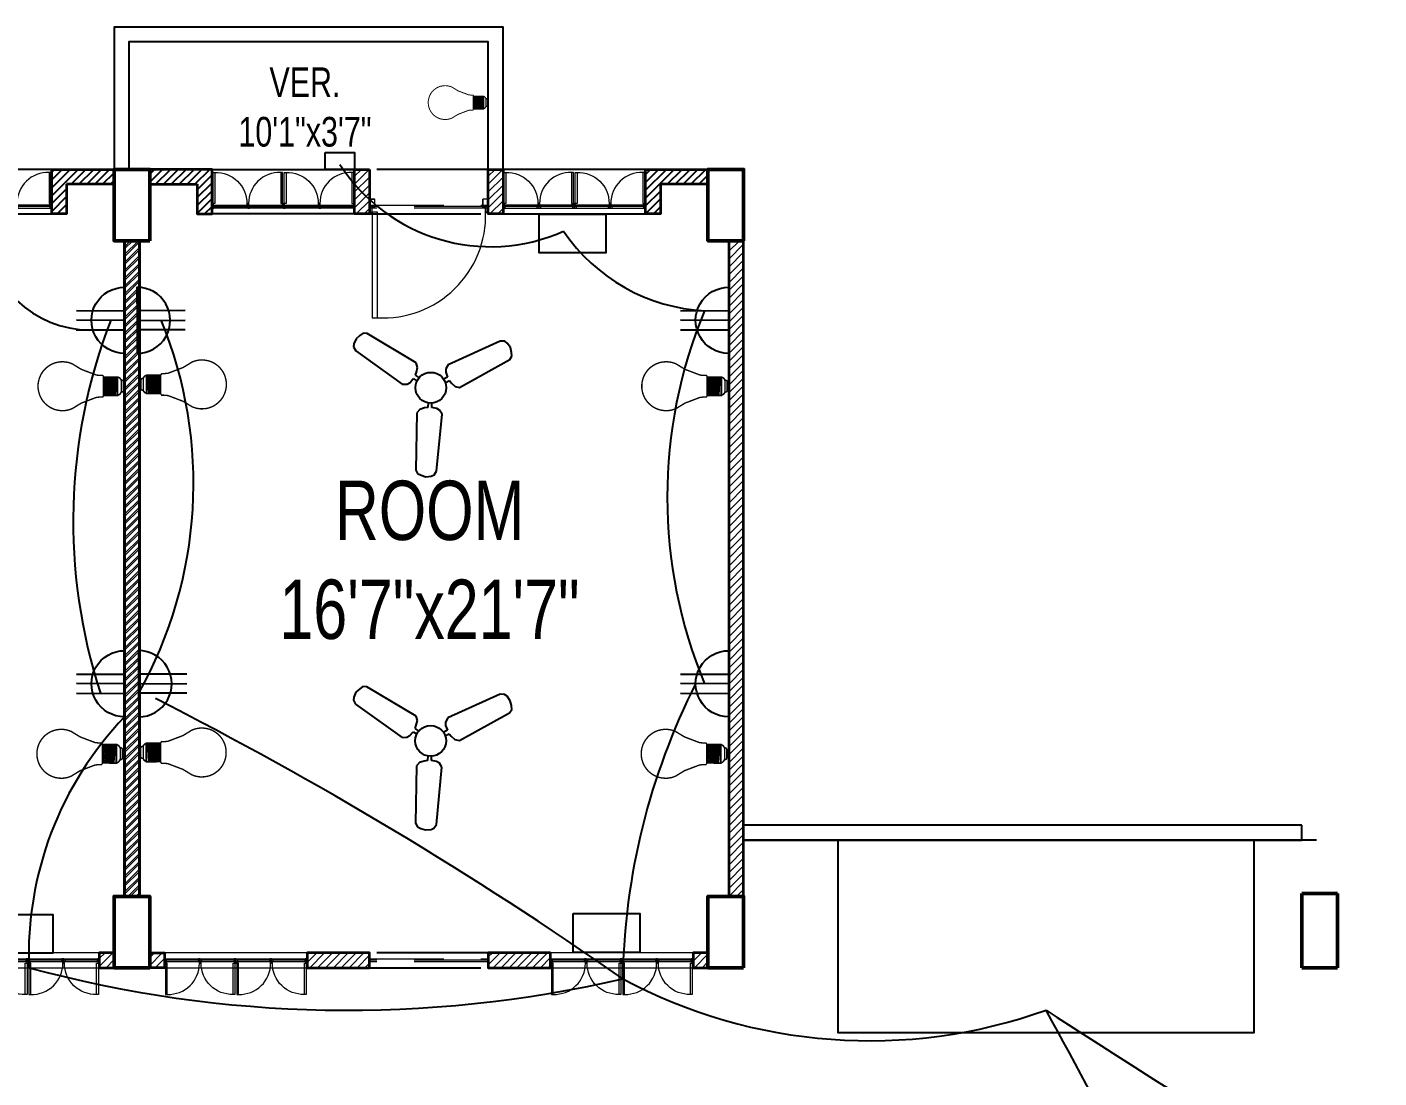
# Model space of a CAD drawing. Extents: x 9 to 3908, y 55 to 2108.
# Drawn here: x 2118.7 to 2574, y 726.6 to 1080.8 of the extents above; entities that cross this region are included whole.
import ezdxf

# ---------------------------------------------------------------- set-up
doc = ezdxf.new("R2010")
doc.units = 0
doc.header["$LTSCALE"] = 10
doc.linetypes.add('DASHED2', pattern=[0.375, 0.25, -0.125])
for name, color, linetype, lineweight in [('A-TEXT', 7, 'Continuous', 5), ('ar-DOOR-WOOD', 44, 'Continuous', 0), ('column', 1, 'Continuous', 50), ('Main Wall', 250, 'Continuous', 13), ('WALL_SEC_', 170, 'Continuous', 25)]:
    doc.layers.add(name, color=color, linetype=linetype, lineweight=lineweight)
doc.layers.add('conduit', color=160, linetype='Continuous')
doc.layers.add('e conduit sdb to swicth', color=160, linetype='Continuous')
doc.layers.add('hatch brick', color=32, linetype='Continuous', lineweight=0, transparency=0.4)
doc.styles.add('SIMPLE', font='romantic.ttf')
pattern_1 = [(45, (0, 0), (-1.3258252147, 1.3258252147), [])]
pattern_2 = [(45, (-1496142.002, -132201.2452), (-1.3258252147, 1.3258252147), [])]

# ---------------------------------------------------------------- blocks, each defined once
blk = doc.blocks.new('DOOR_45')
at = {"layer": 'ar-DOOR-WOOD'}
for p, q in [((-11008.75, 15426.44), (-11008.75, 15424.44)), ((-10968.75, 15426.44), (-11008.75, 15426.44)), ((-11008.75, 15424.44), (-10968.75, 15424.44)), ((-10968.75, 15427.44), (-10963.75, 15427.44)), ((-10968.75, 15427.44), (-10968.75, 15426.44)), ((-10968.75, 15424.44), (-10968.75, 15426.44)), ((-10968.75, 15426.44), (-10966.75, 15426.44)), ((-10966.75, 15426.44), (-10966.75, 15425.44)), ((-10966.75, 15425.44), (-10963.75, 15425.44)), ((-10963.75, 15427.44), (-10963.75, 15425.44)), ((-10968.75, 15382.44), (-10968.75, 15383.44)), ((-10968.75, 15383.44), (-10966.75, 15383.44)), ((-10966.75, 15384.44), (-10963.75, 15384.44)), ((-10966.75, 15383.44), (-10966.75, 15384.44)), ((-10963.75, 15382.44), (-10963.75, 15384.44)), ((-10968.75, 15382.44), (-10963.75, 15382.44))]:
    blk.add_line(p, q, dxfattribs=at)
for points in [[(-10968.75, 15426.44), (-11008.75, 15426.44), (-11008.75, 15424.44), (-10968.75, 15424.44)], [(-10963.75, 15427.44), (-10968.75, 15427.44), (-10968.75, 15426.44), (-10966.75, 15426.44), (-10966.75, 15425.44), (-10963.75, 15425.44)], [(-10968.75, 15383.44), (-10968.75, 15382.44), (-10963.75, 15382.44), (-10963.75, 15384.44), (-10966.75, 15384.44), (-10966.75, 15383.44)]]:
    blk.add_lwpolyline(points, close=True, dxfattribs=at)
blk.add_arc((-10969.89, 15422.35), 38.92, 176.9083, 271.677, dxfattribs=at)
blk = doc.blocks.new('DOOR_40')
at = {"layer": 'ar-DOOR-WOOD'}
for p, q in [((-11029.1, 15421.4), (-11064.1, 15421.4)), ((-11064.1, 15421.4), (-11064.1, 15419.4)), ((-11029.1, 15422.4), (-11024.1, 15422.4)), ((-11029.1, 15422.4), (-11029.1, 15421.4)), ((-11029.1, 15419.4), (-11029.1, 15421.4)), ((-11029.1, 15421.4), (-11027.1, 15421.4)), ((-11027.1, 15421.4), (-11027.1, 15420.4)), ((-11024.1, 15422.4), (-11024.1, 15420.4)), ((-11064.1, 15419.4), (-11029.1, 15419.4)), ((-11027.1, 15420.4), (-11024.1, 15420.4)), ((-11029.1, 15383.4), (-11027.1, 15383.4)), ((-11029.1, 15382.4), (-11029.1, 15383.4)), ((-11029.1, 15382.4), (-11024.1, 15382.4)), ((-11027.1, 15383.4), (-11027.1, 15384.4)), ((-11027.1, 15384.4), (-11024.1, 15384.4)), ((-11024.1, 15382.4), (-11024.1, 15384.4))]:
    blk.add_line(p, q, dxfattribs=at)
blk.add_arc((-11029.4, 15418.2), 34.8, 178.03, 270.3561, dxfattribs=at)
blk = doc.blocks.new('room 1')
h = blk.add_hatch()
h.set_pattern_fill('ANSI31', color=256, scale=15)
h.set_pattern_definition(pattern_1)
h.paths.add_polyline_path([(1498318.01, 133229.01), (1498318.01, 133219.01), (1498323.01, 133219.01), (1498323.01, 133234.01), (1498302.01, 133234.01), (1498302.01, 133229.01), (1498302.01, 133229.01)])
h = blk.add_hatch()
h.set_pattern_fill('ANSI31', color=256, scale=15)
h.set_pattern_definition(pattern_1)
h.paths.add_polyline_path([(1498474.01, 133229.01), (1498474.01, 133219.01), (1498469.01, 133219.01), (1498469.01, 133234.01), (1498490.01, 133234.01), (1498490.01, 133229.01), (1498490.01, 133229.01)])
at = {"layer": 'hatch brick'}
h = blk.add_hatch(dxfattribs=at)
h.set_pattern_fill('ANSI31', color=256, scale=15)
h.set_pattern_definition([(45, (69, 2), (-1.3258252147, 1.3258252147), [])])
h.paths.add_polyline_path([(1498376.01, 133234.01), (1498376.01, 133219.01), (1498376.01, 133219.01), (1498371.01, 133219.01), (1498371.01, 133234.01)])
h = blk.add_hatch(dxfattribs=at)
h.set_pattern_fill('ANSI31', color=256, scale=15)
h.set_pattern_definition([(45, (114, 2), (-1.3258252147, 1.3258252147), [])])
h.paths.add_polyline_path([(1498421.01, 133234.01), (1498421.01, 133219.01), (1498421.01, 133219.01), (1498416.01, 133219.01), (1498416.01, 133234.01)])
h = blk.add_hatch(dxfattribs=at)
h.set_pattern_fill('ANSI31', color=256, scale=15)
h.set_pattern_definition(pattern_1)
h.paths.add_polyline_path([(1498298.51, 132989.01), (1498293.51, 132989.01), (1498293.51, 133210.01), (1498298.51, 133210.01)])
h = blk.add_hatch(dxfattribs=at)
h.set_pattern_fill('ANSI31', color=256, scale=15)
h.set_pattern_definition(pattern_1)
h.paths.add_polyline_path([(1498493.51, 132989.01), (1498498.51, 132989.01), (1498498.51, 133210.01), (1498493.51, 133210.01)])
h = blk.add_hatch(dxfattribs=at)
h.set_pattern_fill('ANSI31', color=256, scale=15)
h.set_pattern_definition([(45, (-14.5, 0), (-1.3258252147, 1.3258252147), [])])
h.paths.add_polyline_path([(1498302.01, 132970.01), (1498307.01, 132970.01), (1498307.01, 132965.01), (1498302.01, 132965.01)])
h = blk.add_hatch(dxfattribs=at)
h.set_pattern_fill('ANSI31', color=256, scale=15)
h.set_pattern_definition([(45, (-5, -252), (-1.3258252147, 1.3258252147), [])])
h.paths.add_polyline_path([(1498376.01, 132970.01), (1498355.01, 132970.01), (1498355.01, 132965.01), (1498376.01, 132965.01)])
h = blk.add_hatch(dxfattribs=at)
h.set_pattern_fill('ANSI31', color=256, scale=15)
h.set_pattern_definition([(45, (1.2113, 4e-09), (-1.3258252147, 1.3258252147), [])])
h.paths.add_polyline_path([(1498437.01, 132970.01), (1498416.01, 132970.01), (1498416.01, 132965.01), (1498437.01, 132965.01)])
h = blk.add_hatch(dxfattribs=at)
h.set_pattern_fill('ANSI31', color=256, scale=15)
h.set_pattern_definition(pattern_1)
h.paths.add_polyline_path([(1498490.01, 132970.01), (1498485.01, 132970.01), (1498485.01, 132965.01), (1498490.01, 132965.01)])
for points in [[(1498323.01, 133234.01), (1498371.01, 133234.01), (1498371.01, 133219.01), (1498323.01, 133219.01)], [(1498469.01, 133234.01), (1498421.01, 133234.01), (1498421.01, 133219.01), (1498469.01, 133219.01)]]:
    blk.add_lwpolyline(points, close=True)
at = {"linetype": 'DASHED2', "ltscale": 15}
for points in [[(1498376.01, 133219.01), (1498416.01, 133219.01), (1498416.01, 133234.01), (1498376.01, 133234.01)], [(1498376.01, 132965.01), (1498416.01, 132965.01), (1498416.01, 132970.01), (1498376.01, 132970.01)]]:
    blk.add_lwpolyline(points, close=True, dxfattribs=at)
at = {"layer": 'Main Wall', "color": 1, "lineweight": 50}
for points in [[(1498302.01, 133210.01), (1498290.01, 133210.01), (1498290.01, 133234.01), (1498302.01, 133234.01), (1498302.01, 133210.01)], [(1498502.01, 133210.01), (1498490.01, 133210.01), (1498490.01, 133234.01), (1498502.01, 133234.01), (1498502.01, 133210.01)], [(1498302.01, 132965.01), (1498290.01, 132965.01), (1498290.01, 132989.01), (1498302.01, 132989.01), (1498302.01, 132965.01)], [(1498502.01, 132965.01), (1498490.01, 132965.01), (1498490.01, 132989.01), (1498502.01, 132989.01), (1498502.01, 132965.01)]]:
    blk.add_lwpolyline(points, dxfattribs=at)
at = {"layer": 'Main Wall', "lineweight": 35}
for points in [[(1498318.01, 133229.01), (1498318.01, 133219.01), (1498323.01, 133219.01), (1498323.01, 133234.01), (1498302.01, 133234.01), (1498302.01, 133229.01), (1498302.01, 133229.01), (1498302.01, 133229.01), (1498318.01, 133229.01)], [(1498474.01, 133229.01), (1498474.01, 133219.01), (1498469.01, 133219.01), (1498469.01, 133234.01), (1498490.01, 133234.01), (1498490.01, 133229.01), (1498490.01, 133229.01), (1498490.01, 133229.01), (1498474.01, 133229.01)], [(1498376.01, 132970.01), (1498376.01, 132970.01), (1498355.01, 132970.01), (1498355.01, 132965.01), (1498376.01, 132965.01), (1498376.01, 132970.01)]]:
    blk.add_lwpolyline(points, dxfattribs=at)
for points in [[(1498376.01, 133234.01), (1498376.01, 133219.01), (1498376.01, 133219.01), (1498376.01, 133219.01), (1498371.01, 133219.01), (1498371.01, 133234.01)], [(1498421.01, 133234.01), (1498421.01, 133219.01), (1498421.01, 133219.01), (1498421.01, 133219.01), (1498416.01, 133219.01), (1498416.01, 133234.01)], [(1498298.51, 132989.01), (1498293.51, 132989.01), (1498293.51, 133210.01), (1498298.51, 133210.01)], [(1498493.51, 132989.01), (1498498.51, 132989.01), (1498498.51, 133210.01), (1498493.51, 133210.01)], [(1498302.01, 132970.01), (1498307.01, 132970.01), (1498307.01, 132965.01), (1498302.01, 132965.01)], [(1498437.01, 132970.01), (1498416.01, 132970.01), (1498416.01, 132965.01), (1498437.01, 132965.01)], [(1498490.01, 132970.01), (1498485.01, 132970.01), (1498485.01, 132965.01), (1498490.01, 132965.01)]]:
    blk.add_lwpolyline(points, close=True, dxfattribs=at)
at = {"layer": 'Main Wall', "color": 150}
for points in [[(1498371.01, 133221.01), (1498323.61, 133221.01), (1498323.61, 133222.01), (1498371.01, 133222.01)], [(1498371.01, 133221.01), (1498323.61, 133221.01), (1498323.61, 133221.51), (1498371.01, 133221.51)], [(1498421.01, 133221.01), (1498468.41, 133221.01), (1498468.41, 133222.01), (1498421.01, 133222.01)], [(1498421.01, 133221.01), (1498468.41, 133221.01), (1498468.41, 133221.51), (1498421.01, 133221.51)], [(1498307.01, 132968.01), (1498354.41, 132968.01), (1498354.41, 132967.01), (1498307.01, 132967.01)], [(1498307.01, 132968.01), (1498354.41, 132968.01), (1498354.41, 132967.51), (1498307.01, 132967.51)], [(1498437.61, 132968.01), (1498484.41, 132968.01), (1498484.41, 132967.01), (1498437.61, 132967.01)], [(1498437.61, 132968.01), (1498484.41, 132968.01), (1498484.41, 132967.51), (1498437.61, 132967.51)]]:
    blk.add_lwpolyline(points, close=True, dxfattribs=at)
at = {"layer": 'Main Wall', "color": 150, "linetype": 'DASHED2', "ltscale": 10}
for points in [[(1498376.01, 133222.01), (1498416.01, 133222.01), (1498416.01, 133221.01), (1498376.01, 133221.01)], [(1498376.01, 133222.01), (1498416.01, 133222.01), (1498416.01, 133221.51), (1498376.01, 133221.51)], [(1498376.01, 132968.01), (1498416.01, 132968.01), (1498416.01, 132967.01), (1498376.01, 132967.01)], [(1498376.01, 132968.01), (1498416.01, 132968.01), (1498416.01, 132967.51), (1498376.01, 132967.51)]]:
    blk.add_lwpolyline(points, close=True, dxfattribs=at)
at = {"layer": 'Main Wall'}
for points in [[(1498307.01, 132965.01), (1498355.01, 132965.01), (1498355.01, 132970.01), (1498307.01, 132970.01)], [(1498437.01, 132965.01), (1498485.01, 132965.01), (1498485.01, 132970.01), (1498437.01, 132970.01)]]:
    blk.add_lwpolyline(points, close=True, dxfattribs=at)
at = {"layer": 'Main Wall', "extrusion": (0, 0, -1)}
for name, p, xscale, yscale, zscale, rotation in [('DOOR_40', (-1502949.75, 129913.77), 0.2999999999999545, 0.2999999999999545, -0.2999999999999545, 270), ('DOOR_40', (-1502973.75, 129913.77), 0.2999999999999545, 0.2999999999999545, -0.2999999999999545, 270), ('DOOR_40', (-1493818.28, 129913.77), -0.2999999999999545, 0.2999999999999545, -0.2999999999999545, 90), ('DOOR_40', (-1493842.28, 129913.77), -0.2999999999999545, 0.2999999999999545, -0.2999999999999545, 90), ('DOOR_45', (-1512089.3, 142969.57), -0.8888888888889142, 0.8888888888889142, -0.8888888888889142, 270), ('DOOR_45', (-1512089.3, 123219.46), 0.8888888888889142, 0.8888888888889142, -0.8888888888889142, 270), ('DOOR_40', (-1493704.28, 136275.25), 0.2999999999999545, 0.2999999999999545, -0.2999999999999545, 90), ('DOOR_40', (-1493728.28, 136275.25), 0.2999999999999545, 0.2999999999999545, -0.2999999999999545, 90), ('DOOR_40', (-1493834.28, 136275.25), 0.2999999999999545, 0.2999999999999545, -0.2999999999999545, 90), ('DOOR_40', (-1493858.28, 136275.25), 0.2999999999999545, 0.2999999999999545, -0.2999999999999545, 90)]:
    blk.add_blockref(name, p, dxfattribs=dict(at, xscale=xscale, yscale=yscale, zscale=zscale, rotation=rotation))
at = {"layer": 'Main Wall'}
for p, xscale, yscale, zscale, rotation in [((1493720.28, 129913.77), 0.2999999999999545, 0.2999999999999545, 0.2999999999999545, 270), ((1493744.28, 129913.77), 0.2999999999999545, 0.2999999999999545, 0.2999999999999545, 270), ((1503047.75, 129913.77), -0.2999999999999545, 0.2999999999999545, 0.2999999999999546, 90), ((1503071.75, 129913.77), -0.2999999999999545, 0.2999999999999545, 0.2999999999999546, 90), ((1502933.75, 136275.25), 0.2999999999999546, 0.2999999999999546, 0.2999999999999546, 90), ((1502957.75, 136275.25), 0.2999999999999546, 0.2999999999999546, 0.2999999999999546, 90), ((1503063.75, 136275.25), 0.2999999999999546, 0.2999999999999546, 0.2999999999999546, 90), ((1503087.75, 136275.25), 0.2999999999999546, 0.2999999999999546, 0.2999999999999546, 90)]:
    blk.add_blockref('DOOR_40', p, dxfattribs=dict(at, xscale=xscale, yscale=yscale, zscale=zscale, rotation=rotation))
blk = doc.blocks.new('LED')
for p, q in [((-11.6, -7.7), (11.7, -7.7)), ((-11.6, -11), (11.7, -9.6)), ((-11.6, -13.3), (11.7, -11.8)), ((-11.5, -15.5), (11.8, -14.1)), ((-11.3, -17.8), (11.9, -16.3)), ((-12.1, -25.6), (11.9, -25.6)), ((-11.2, -20), (12.1, -18.6)), ((-11.2, -22.2), (12.1, -20.8)), ((-11.2, -24.5), (12.1, -23.1))]:
    blk.add_line(p, q)
at = {"lineweight": 9}
blk.add_line((7.8, -3.1), (-7.8, -3.1), dxfattribs=at)
for points, const_width in [([(5.3, 0), (5.4, 0), (5.7, 0), (6.1, -0.1), (6.6, -0.3), (7, -0.6), (7.2, -0.9), (7.4, -1.2), (7.5, -1.5), (7.7, -2), (7.7, -2.5), (7.8, -3.1), (7.7, -2.5), (7.7, -2), (7.5, -1.5), (7.4, -1.2), (7.2, -0.9), (7, -0.6), (6.6, -0.3), (6.1, -0.1), (5.7, 0), (5.4, 0), (5.3, 0), (-5.3, 0), (-5.4, 0), (-5.5, 0), (-5.8, 0), (-6.1, -0.1), (-6.4, -0.2), (-6.7, -0.5), (-7, -0.7), (-7.3, -1.1), (-7.6, -1.7), (-7.7, -2.3), (-7.8, -3.1), (-7.8, -3.1), (-7.9, -3.2), (-8.1, -3.2), (-8.3, -3.3), (-8.9, -3.6), (-9.6, -4.1), (-10.3, -4.7), (-11, -5.4), (-11.2, -5.9), (-11.4, -6.4), (-11.6, -7), (-11.6, -7.7), (-12.2, -7.7), (-12.1, -26)], 2), ([(-5.3, 0), (-5.4, 0), (-5.5, 0), (-5.8, 0), (-6.1, -0.1), (-6.4, -0.2), (-6.7, -0.5), (-7, -0.7), (-7.3, -1.1), (-7.6, -1.7), (-7.7, -2.3), (-7.8, -3.1)], 1), ([(11.9, -26.1), (11.9, -7.7), (11.7, -7.7), (11.6, -7), (11.4, -6.4), (11.2, -5.9), (11, -5.4), (10.3, -4.7), (9.6, -4.1), (8.9, -3.6), (8.3, -3.3), (7.9, -3.2), (7.8, -3.1), (7.8, -3.1)], 2), ([(-0.1, -111.1), (-0.2, -111.1), (-1, -111.1), (-1.8, -111.1), (-2.6, -111.1), (-3.4, -111), (-4.2, -110.9), (-5, -110.8), (-5.8, -110.6), (-6.6, -110.5), (-7.4, -110.3), (-8.1, -110.1), (-8.9, -109.9), (-9.6, -109.7), (-10.4, -109.5), (-11.1, -109.2), (-11.8, -108.9), (-12.5, -108.7), (-13.2, -108.3), (-13.9, -108), (-14.6, -107.7), (-15.3, -107.3), (-16, -106.9), (-16.6, -106.6), (-17.3, -106.2), (-17.9, -105.7), (-18.5, -105.3), (-19.2, -104.8), (-19.8, -104.4), (-20.4, -103.9), (-20.9, -103.4), (-21.5, -102.9), (-22.1, -102.4), (-22.6, -101.9), (-23.1, -101.3), (-23.7, -100.8), (-24.2, -100.2), (-24.6, -99.6), (-25.1, -99), (-25.6, -98.4), (-26, -97.8), (-26.5, -97.2), (-26.9, -96.5), (-27.3, -95.9), (-27.7, -95.2), (-28.1, -94.6), (-28.4, -93.9), (-28.8, -93.2), (-29.1, -92.5), (-29.4, -91.8), (-29.7, -91.1), (-30, -90.4), (-30.2, -89.6), (-30.5, -88.9), (-30.7, -88.1), (-30.9, -87.4), (-31.1, -86.6), (-31.2, -85.9), (-31.4, -85.1), (-31.5, -84.3), (-31.6, -83.5), (-31.7, -82.7), (-31.8, -81.9), (-31.8, -81.1), (-31.9, -80.3), (-31.9, -79.5), (-31.9, -78.2), (-31.8, -77), (-31.7, -75.8), (-31.5, -74.6), (-31.3, -73.4), (-31.1, -72.2), (-30.8, -71.1), (-30.4, -69.9), (-30, -68.8), (-29.6, -67.7), (-29.2, -66.6), (-22.1, -55), (-14.6, -35.3), (-14.1, -29.7), (-14.1, -27.1), (-12.1, -25.6)], 1.8), ([(-0.1, -111.1), (0, -111.1), (0.8, -111.1), (1.6, -111.1), (2.5, -111.1), (3.3, -111), (4, -110.9), (4.8, -110.8), (5.6, -110.6), (6.4, -110.5), (7.2, -110.3), (7.9, -110.1), (8.7, -109.9), (9.4, -109.7), (10.2, -109.5), (10.9, -109.2), (11.6, -108.9), (12.3, -108.7), (13, -108.3), (13.7, -108), (14.4, -107.7), (15.1, -107.3), (15.8, -106.9), (16.4, -106.6), (17.1, -106.2), (17.7, -105.7), (18.3, -105.3), (19, -104.8), (19.6, -104.4), (20.2, -103.9), (20.7, -103.4), (21.3, -102.9), (21.9, -102.4), (22.4, -101.9), (22.9, -101.3), (23.5, -100.8), (24, -100.2), (24.5, -99.6), (24.9, -99), (25.4, -98.4), (25.8, -97.8), (26.3, -97.2), (26.7, -96.5), (27.1, -95.9), (27.5, -95.2), (27.9, -94.6), (28.2, -93.9), (28.6, -93.2), (28.9, -92.5), (29.2, -91.8), (29.5, -91.1), (29.8, -90.4), (30, -89.6), (30.3, -88.9), (30.5, -88.1), (30.7, -87.4), (30.9, -86.6), (31, -85.9), (31.2, -85.1), (31.3, -84.3), (31.4, -83.5), (31.5, -82.7), (31.6, -81.9), (31.6, -81.1), (31.7, -80.3), (31.7, -79.5), (31.7, -78.2), (31.6, -77), (31.5, -75.8), (31.3, -74.6), (31.1, -73.4), (30.9, -72.2), (30.6, -71.1), (30.2, -69.9), (29.9, -68.8), (29.4, -67.7), (29, -66.6), (21.9, -55), (14.4, -35.3), (13.9, -29.7), (13.9, -27.1), (11.9, -25.6)], 1.8)]:
    blk.add_lwpolyline(points, dxfattribs=dict(const_width=const_width))
at = {"color": 7, "lineweight": 20}
blk.add_open_spline([(-9.8, -25.6), (-9.8, -25.6), (9.4, -25.6), (9.4, -25.6)], degree=3, dxfattribs=at)
blk = doc.blocks.new('6')
at = {"color": 7}
for p, q in [((3268.2, -2243.2), (3260.1, -2275.1)), ((3260.1, -2275.1), (3351.4, -2686.9)), ((3285.1, -2227.8), (3268.2, -2243.2)), ((3322, -2211.4), (3285.1, -2227.8)), ((3358.8, -2210.9), (3322, -2211.4)), ((3387.4, -2214.9), (3358.8, -2210.9)), ((3407.5, -2235.6), (3387.4, -2214.9)), ((3532.6, -2638.3), (3407.5, -2235.6)), ((3489.2, -2689.8), (3518.4, -2668.9)), ((3518.4, -2668.9), (3532.6, -2638.3)), ((3351.4, -2686.9), (3378.5, -2709.3)), ((3378.5, -2709.3), (3403, -2714.4)), ((3403, -2714.4), (3440.1, -2709.5)), ((3440.1, -2709.5), (3449.6, -2742.4)), ((3467.6, -2701.4), (3489.2, -2689.8)), ((3476.7, -2735.2), (3467.6, -2701.4)), ((3634.6, -2869.5), (3601.3, -2861.3)), ((3649, -2834.9), (3634.6, -2869.5)), ((3665.6, -2816.2), (3649, -2834.9)), ((3698.5, -2804), (3665.6, -2816.2)), ((4100.8, -2930.8), (3698.5, -2804)), ((3290.9, -2913.4), (3004.7, -3223.2)), ((3324.5, -2910.5), (3290.9, -2913.4)), ((3357.2, -2925.3), (3324.5, -2910.5)), ((3378, -2938.2), (3357.2, -2925.3)), ((3402.8, -2913.4), (3378, -2938.2)), ((3398.8, -2958), (3422.6, -2933.2)), ((3421.6, -2987.7), (3398.8, -2958)), ((3594.1, -2888.3), (3627.9, -2897.4)), ((3627.9, -2897.4), (3627.1, -2921.8)), ((3627.1, -2921.8), (3630.6, -2957.5)), ((3630.6, -2957.5), (3650, -2985.2)), ((4124.4, -2953.8), (4100.8, -2930.8)), ((4129.3, -2976.1), (4124.4, -2953.8)), ((4125, -3016.3), (4129.3, -2976.1)), ((3112.6, -3331), (3423.5, -3046)), ((3429.5, -3011.4), (3421.6, -2987.7)), ((3423.5, -3046), (3429.5, -3011.4)), ((3650, -2985.2), (4061.4, -3078.2)), ((4061.4, -3078.2), (4089.3, -3071.2)), ((4089.3, -3071.2), (4107, -3048.4)), ((4107, -3048.4), (4125, -3016.3)), ((3004.7, -3223.2), (2996.8, -3250.9)), ((2996.8, -3250.9), (3007.7, -3277.6)), ((3007.7, -3277.6), (3026.5, -3309.3)), ((3026.5, -3309.3), (3059.1, -3333)), ((3059.1, -3333), (3080.9, -3339.9)), ((3080.9, -3339.9), (3112.6, -3331))]:
    blk.add_line(p, q, dxfattribs=at)
blk.add_circle((3491.2, -2845.6), 113.2, dxfattribs=at)
blk = doc.blocks.new('3 pin')
at = {"layer": 'WALL_SEC_', "color": 3, "lineweight": 25}
for p, q in [((10035.5, 6358.5), (10035.5, 6351.5)), ((10045.69, 6353.52), (10035.5, 6353.52)), ((10035.5, 6351.5), (10035.5, 6344.5)), ((10035.5, 6351.5), (10045.69, 6351.5)), ((10045.69, 6349.48), (10035.5, 6349.48))]:
    blk.add_line(p, q, dxfattribs=at)
blk.add_arc((10035.5, 6351.5), 7, 270, 90, dxfattribs=at)

msp = doc.modelspace()

# ---------------------------------------------------------------- hatches: boundary and pattern name
h = msp.add_hatch()
h.set_pattern_fill('ANSI31', color=256, scale=15)
h.set_pattern_definition(pattern_2)
h.paths.add_polyline_path([(2176.011, 1027.768), (2176.011, 1017.768), (2181.011, 1017.768), (2181.011, 1032.768), (2160.011, 1032.768), (2160.011, 1027.768), (2160.011, 1027.768)])
h = msp.add_hatch()
h.set_pattern_fill('ANSI31', color=256, scale=15)
h.set_pattern_definition(pattern_2)
h.paths.add_polyline_path([(2332.011, 1027.768), (2332.011, 1017.768), (2327.011, 1017.768), (2327.011, 1032.768), (2348.011, 1032.768), (2348.011, 1027.768), (2348.011, 1027.768)])
at = {"layer": 'hatch brick'}
h = msp.add_hatch(dxfattribs=at)
h.set_pattern_fill('ANSI31', color=256, scale=15)
h.set_pattern_definition([(45, (-1496073.002, -132199.2452), (-1.3258252147, 1.3258252147), [])])
h.paths.add_polyline_path([(2234.011, 1032.768), (2234.011, 1017.768), (2234.011, 1017.768), (2229.011, 1017.768), (2229.011, 1032.768)])
h = msp.add_hatch(dxfattribs=at)
h.set_pattern_fill('ANSI31', color=256, scale=15)
h.set_pattern_definition([(45, (-1496028.002, -132199.2452), (-1.3258252147, 1.3258252147), [])])
h.paths.add_polyline_path([(2279.011, 1032.768), (2279.011, 1017.768), (2279.011, 1017.768), (2274.011, 1017.768), (2274.011, 1032.768)])
h = msp.add_hatch(dxfattribs=at)
h.set_pattern_fill('ANSI31', color=256, scale=15)
h.set_pattern_definition(pattern_2)
h.paths.add_polyline_path([(2156.511, 787.768), (2151.511, 787.768), (2151.511, 1008.768), (2156.511, 1008.768)])
h = msp.add_hatch(dxfattribs=at)
h.set_pattern_fill('ANSI31', color=256, scale=15)
h.set_pattern_definition([(45, (-1496138.502, -132201.2452), (-1.3258252147, 1.3258252147), [])])
h.paths.add_polyline_path([(2355.011, 787.768), (2360.011, 787.768), (2360.011, 1008.768), (2355.011, 1008.768)])
h = msp.add_hatch(dxfattribs=at)
h.set_pattern_fill('ANSI31', color=256, scale=15)
h.set_pattern_definition([(45, (-1496156.502, -132201.2452), (-1.3258252147, 1.3258252147), [])])
h.paths.add_polyline_path([(2160.011, 768.768), (2165.011, 768.768), (2165.011, 763.768), (2160.011, 763.768)])
h = msp.add_hatch(dxfattribs=at)
h.set_pattern_fill('ANSI31', color=256, scale=15)
h.set_pattern_definition([(45, (-1496147.002, -132453.2452), (-1.3258252147, 1.3258252147), [])])
h.paths.add_polyline_path([(2234.011, 768.768), (2213.011, 768.768), (2213.011, 763.768), (2234.011, 763.768)])
h = msp.add_hatch(dxfattribs=at)
h.set_pattern_fill('ANSI31', color=256, scale=15)
h.set_pattern_definition([(45, (-1496140.7908, -132201.2452), (-1.3258252147, 1.3258252147), [])])
h.paths.add_polyline_path([(2295.011, 768.768), (2274.011, 768.768), (2274.011, 763.768), (2295.011, 763.768)])
h = msp.add_hatch(dxfattribs=at)
h.set_pattern_fill('ANSI31', color=256, scale=15)
h.set_pattern_definition(pattern_2)
h.paths.add_polyline_path([(2348.011, 768.768), (2343.011, 768.768), (2343.011, 763.768), (2348.011, 763.768)])

# ---------------------------------------------------------------- linework, layer by layer
for p, q in [((2548.011, 811.768), (2360.011, 811.768)), ((2553.011, 806.768), (2360.011, 806.768))]:
    msp.add_line(p, q)
for points in [[(2279.011, 1032.768), (2279.011, 1080.768), (2148.011, 1080.768), (2148.011, 1032.768)], [(2274.011, 1032.768), (2274.011, 1075.768), (2153.011, 1075.768), (2153.011, 1032.768)]]:
    msp.add_lwpolyline(points)
at = {"color": 116, "true_color": 0x136734}
for points in [[(2219.053, 1038.513), (2229.011, 1038.513), (2229.011, 1032.768), (2219.053, 1032.768)], [(2291.122, 1017.741), (2313.629, 1017.741), (2313.629, 1004.658), (2291.122, 1004.658)], [(2104.884, 781.724), (2127.391, 781.724), (2127.391, 768.641), (2104.884, 768.641)], [(2302.582, 782), (2325.09, 782), (2325.09, 768.917), (2302.582, 768.917)]]:
    msp.add_lwpolyline(points, close=True, dxfattribs=at)
for points in [[(2181.011, 1032.768), (2229.011, 1032.768), (2229.011, 1017.768), (2181.011, 1017.768)], [(2327.011, 1032.768), (2279.011, 1032.768), (2279.011, 1017.768), (2327.011, 1017.768)], [(2548.011, 811.768), (2360.011, 811.768), (2360.011, 806.768), (2548.011, 806.768)]]:
    msp.add_lwpolyline(points, close=True)
at = {"linetype": 'DASHED2', "ltscale": 15}
for points in [[(2234.011, 1017.768), (2274.011, 1017.768), (2274.011, 1032.768), (2234.011, 1032.768)], [(2234.011, 763.768), (2274.011, 763.768), (2274.011, 768.768), (2234.011, 768.768)]]:
    msp.add_lwpolyline(points, close=True, dxfattribs=at)
at = {"layer": 'column', "ltscale": 2000}
for p, q in [((2548.011, 788.768), (2560.011, 788.768)), ((2548.011, 788.768), (2548.011, 763.768)), ((2548.011, 788.768), (2560.011, 788.768)), ((2548.011, 788.768), (2548.011, 763.768)), ((2560.011, 788.768), (2560.011, 763.768)), ((2560.011, 788.768), (2560.011, 763.768)), ((2560.011, 763.768), (2548.011, 763.768)), ((2560.011, 763.768), (2548.011, 763.768))]:
    msp.add_line(p, q, dxfattribs=at)
at = {"layer": 'conduit', "color": 114, "true_color": 0x139b48}
for centre, radius, start, end in [((2274.824, 1067.121), 60.389, 212.74617, 294.00627), ((2350.113, 1046.359), 61.287, 214.14937, 266.99674), ((2140.28, 1014.899), 36.298, 188.62525, 274.89877), ((2497.675, 922.306), 163.348, 157.37099, 202.62901), ((2321.925, 914.163), 187.694, 158.83434, 197.97372), ((2030.174, 926.933), 144.564, 330.72327, 22.367), ((2547.612, 756.395), 228.33, 153.16567, 179.09085), ((1566.143, -317.025), 1314.261, 55.035177, 63.044643), ((2235.273, 767.998), 116.039, 136.22637, 182.08918), ((2226.759, 1159.103), 409.677, 254.79495, 283.05671), ((2402.493, 915.252), 176.116, 241.81556, 289.71092), ((1342.5, 128.848), 1279.919, 23.146109, 29.004602), ((4279.08, 3540.393), 3330.391, 236.931732, 241.831057)]:
    msp.add_arc(centre, radius, start, end, dxfattribs=at)
at = {"layer": 'e conduit sdb to swicth', "color": 6}
msp.add_lwpolyline([(2391.893, 806.768), (2531.893, 806.768), (2531.893, 741.768), (2391.893, 741.768)], close=True, dxfattribs=at)
at = {"layer": 'Main Wall', "color": 1, "lineweight": 50}
for points in [[(2160.011, 1008.768), (2148.011, 1008.768), (2148.011, 1032.768), (2160.011, 1032.768), (2160.011, 1008.768)], [(2360.011, 1008.768), (2348.011, 1008.768), (2348.011, 1032.768), (2360.011, 1032.768), (2360.011, 1008.768)], [(2160.011, 763.768), (2148.011, 763.768), (2148.011, 787.768), (2160.011, 787.768), (2160.011, 763.768)], [(2360.011, 763.768), (2348.011, 763.768), (2348.011, 787.768), (2360.011, 787.768), (2360.011, 763.768)]]:
    msp.add_lwpolyline(points, dxfattribs=at)
at = {"layer": 'Main Wall', "lineweight": 35}
for points in [[(2176.011, 1027.768), (2176.011, 1017.768), (2181.011, 1017.768), (2181.011, 1032.768), (2160.011, 1032.768), (2160.011, 1027.768), (2160.011, 1027.768), (2160.011, 1027.768), (2176.011, 1027.768)], [(2332.011, 1027.768), (2332.011, 1017.768), (2327.011, 1017.768), (2327.011, 1032.768), (2348.011, 1032.768), (2348.011, 1027.768), (2348.011, 1027.768), (2348.011, 1027.768), (2332.011, 1027.768)], [(2234.011, 768.768), (2234.011, 768.768), (2213.011, 768.768), (2213.011, 763.768), (2234.011, 763.768), (2234.011, 768.768)]]:
    msp.add_lwpolyline(points, dxfattribs=at)
for points in [[(2234.011, 1032.768), (2234.011, 1017.768), (2234.011, 1017.768), (2234.011, 1017.768), (2229.011, 1017.768), (2229.011, 1032.768)], [(2279.011, 1032.768), (2279.011, 1017.768), (2279.011, 1017.768), (2279.011, 1017.768), (2274.011, 1017.768), (2274.011, 1032.768)], [(2156.511, 787.768), (2151.511, 787.768), (2151.511, 1008.768), (2156.511, 1008.768)], [(2355.011, 787.768), (2360.011, 787.768), (2360.011, 1008.768), (2355.011, 1008.768)], [(2160.011, 768.768), (2165.011, 768.768), (2165.011, 763.768), (2160.011, 763.768)], [(2295.011, 768.768), (2274.011, 768.768), (2274.011, 763.768), (2295.011, 763.768)], [(2348.011, 768.768), (2343.011, 768.768), (2343.011, 763.768), (2348.011, 763.768)]]:
    msp.add_lwpolyline(points, close=True, dxfattribs=at)
at = {"layer": 'Main Wall', "color": 150}
for points in [[(2229.011, 1019.768), (2181.611, 1019.768), (2181.611, 1020.768), (2229.011, 1020.768)], [(2229.011, 1019.768), (2181.611, 1019.768), (2181.611, 1020.268), (2229.011, 1020.268)], [(2279.011, 1019.768), (2326.411, 1019.768), (2326.411, 1020.768), (2279.011, 1020.768)], [(2279.011, 1019.768), (2326.411, 1019.768), (2326.411, 1020.268), (2279.011, 1020.268)], [(2165.011, 766.768), (2212.411, 766.768), (2212.411, 765.768), (2165.011, 765.768)], [(2165.011, 766.768), (2212.411, 766.768), (2212.411, 766.268), (2165.011, 766.268)], [(2295.611, 766.768), (2342.411, 766.768), (2342.411, 765.768), (2295.611, 765.768)], [(2295.611, 766.768), (2342.411, 766.768), (2342.411, 766.268), (2295.611, 766.268)]]:
    msp.add_lwpolyline(points, close=True, dxfattribs=at)
at = {"layer": 'Main Wall', "color": 150, "linetype": 'DASHED2', "ltscale": 10}
for points in [[(2234.011, 1020.768), (2274.011, 1020.768), (2274.011, 1019.768), (2234.011, 1019.768)], [(2234.011, 1020.768), (2274.011, 1020.768), (2274.011, 1020.268), (2234.011, 1020.268)], [(2234.011, 766.768), (2274.011, 766.768), (2274.011, 765.768), (2234.011, 765.768)], [(2234.011, 766.768), (2274.011, 766.768), (2274.011, 766.268), (2234.011, 766.268)]]:
    msp.add_lwpolyline(points, close=True, dxfattribs=at)
at = {"layer": 'Main Wall'}
for points in [[(2165.011, 763.768), (2213.011, 763.768), (2213.011, 768.768), (2165.011, 768.768)], [(2295.011, 763.768), (2343.011, 763.768), (2343.011, 768.768), (2295.011, 768.768)]]:
    msp.add_lwpolyline(points, close=True, dxfattribs=at)

# ---------------------------------------------------------------- block references
at = {"color": 1}
for p, xscale, yscale, zscale, rotation in [((2273.739, 1055.319), -0.1793349189005943, 0.1793349189005943, 0.1793349189005943, 269.9999999998945), ((2151.175, 959.742), -0.2590482185936613, 0.2590482185936613, 0.2590482185936613, 270), ((2157.011, 960.353), 0.2590482185936613, 0.2590482185936613, 0.2590482185936613, 90), ((2354.515, 959.742), -0.2590482185936613, 0.2590482185936613, 0.2590482185936613, 270), ((2150.795, 835.867), -0.2590482185936613, 0.2590482185936613, 0.2590482185936613, 270), ((2156.942, 836.311), 0.2590482185936613, 0.2590482185936613, 0.2590482185936613, 90), ((2354.344, 835.867), -0.2590482185936613, 0.2590482185936613, 0.2590482185936613, 270)]:
    msp.add_blockref('LED', p, dxfattribs=dict(at, xscale=xscale, yscale=yscale, zscale=zscale, rotation=rotation))
at = {"extrusion": (0, 0, -1), "xscale": -1, "zscale": -1}
msp.add_blockref('room 1', (1496342.002, -132201.245), dxfattribs=at)
at = {"color": 40, "true_color": 0xf8d731, "xscale": 0.04578869434389712, "yscale": 0.04578869434389712, "zscale": 0.04578869434389712, "rotation": 41.8550425353075}
for p in [(2048.669, 949.598), (2048.605, 830.574)]:
    msp.add_blockref('6', p, dxfattribs=at)
at = {"layer": 'Main Wall', "extrusion": (0, 0, -1), "xscale": 0.2999999999999545, "yscale": 0.2999999999999545}
for p, zscale, rotation in [((-6807.745, -2287.473), -0.2999999999999545, 270), ((-6831.745, -2287.473), -0.2999999999999545, 270), ((-6905.745, -2287.473), -0.2999999999999546, 270), ((-6929.745, -2287.473), -0.2999999999999546, 270), ((2437.722, 4074.008), -0.2999999999999545, 90), ((2413.722, 4074.008), -0.2999999999999545, 90), ((2307.722, 4074.008), -0.2999999999999545, 90), ((2283.722, 4074.008), -0.2999999999999545, 90)]:
    msp.add_blockref('DOOR_40', p, dxfattribs=dict(at, zscale=zscale, rotation=rotation))
at = {"layer": 'Main Wall'}
for name, p, xscale, yscale, zscale, rotation in [('DOOR_40', (-2421.722, -2287.473), 0.2999999999999545, 0.2999999999999545, 0.2999999999999545, 270), ('DOOR_40', (-2397.722, -2287.473), 0.2999999999999545, 0.2999999999999545, 0.2999999999999545, 270), ('DOOR_40', (-2323.722, -2287.473), 0.2999999999999545, 0.2999999999999545, 0.2999999999999545, 270), ('DOOR_40', (-2299.722, -2287.473), 0.2999999999999545, 0.2999999999999545, 0.2999999999999545, 270), ('DOOR_45', (15947.296, 10768.323), 0.8888888888889142, 0.8888888888889142, 0.8888888888889142, 90), ('DOOR_40', (6791.745, 4074.008), 0.2999999999999546, 0.2999999999999546, 0.2999999999999546, 90), ('DOOR_40', (6815.745, 4074.008), 0.2999999999999546, 0.2999999999999546, 0.2999999999999546, 90), ('DOOR_40', (6921.745, 4074.008), 0.2999999999999546, 0.2999999999999546, 0.2999999999999546, 90), ('DOOR_40', (6945.745, 4074.008), 0.2999999999999546, 0.2999999999999546, 0.2999999999999546, 90)]:
    msp.add_blockref(name, p, dxfattribs=dict(at, xscale=xscale, yscale=yscale, zscale=zscale, rotation=rotation))
at = {"layer": 'WALL_SEC_', "color": 3, "lineweight": 18, "yscale": 1.593189739815701, "zscale": 1.593189739815701}
for p, xscale, rotation in [((18104.883, -9192.449), -1.593189739815701, 359.8018928796772), ((-13797.632, -9192.449), 1.593189739815701, 0.1981071203228082), ((18308.383, -9192.449), -1.593189739815701, 359.8018928796772), ((18104.894, -9314.939), -1.593189739815701, 359.8018928796772), ((-13797.111, -9314.918), 1.593189739815701, 0.1981071203228082), ((18308.394, -9314.939), -1.593189739815701, 359.8018928796772)]:
    msp.add_blockref('3 pin', p, dxfattribs=dict(at, xscale=xscale, rotation=rotation))

# ---------------------------------------------------------------- texts
at = {"layer": 'A-TEXT', "attachment_point": 9, "style": 'SIMPLE'}
for s, insert, char_height, width in [('\\pxqc;{\\fSwis721 LtCn BT|b0|i0|c0|p34;VER.\\P10\'1"x3\'7"}', (2249.011, 1040.335), 10, 73.45933), ('\\pxqc;{\\fSwis721 LtCn BT|b0|i0|c0|p34;ROOM\\P16\'7"x21\'7"}', (2327.702, 874.265), 20, 146.91866)]:
    msp.add_mtext(s, dxfattribs=dict(at, insert=insert, char_height=char_height, width=width))

doc.saveas('drawing.dxf')
